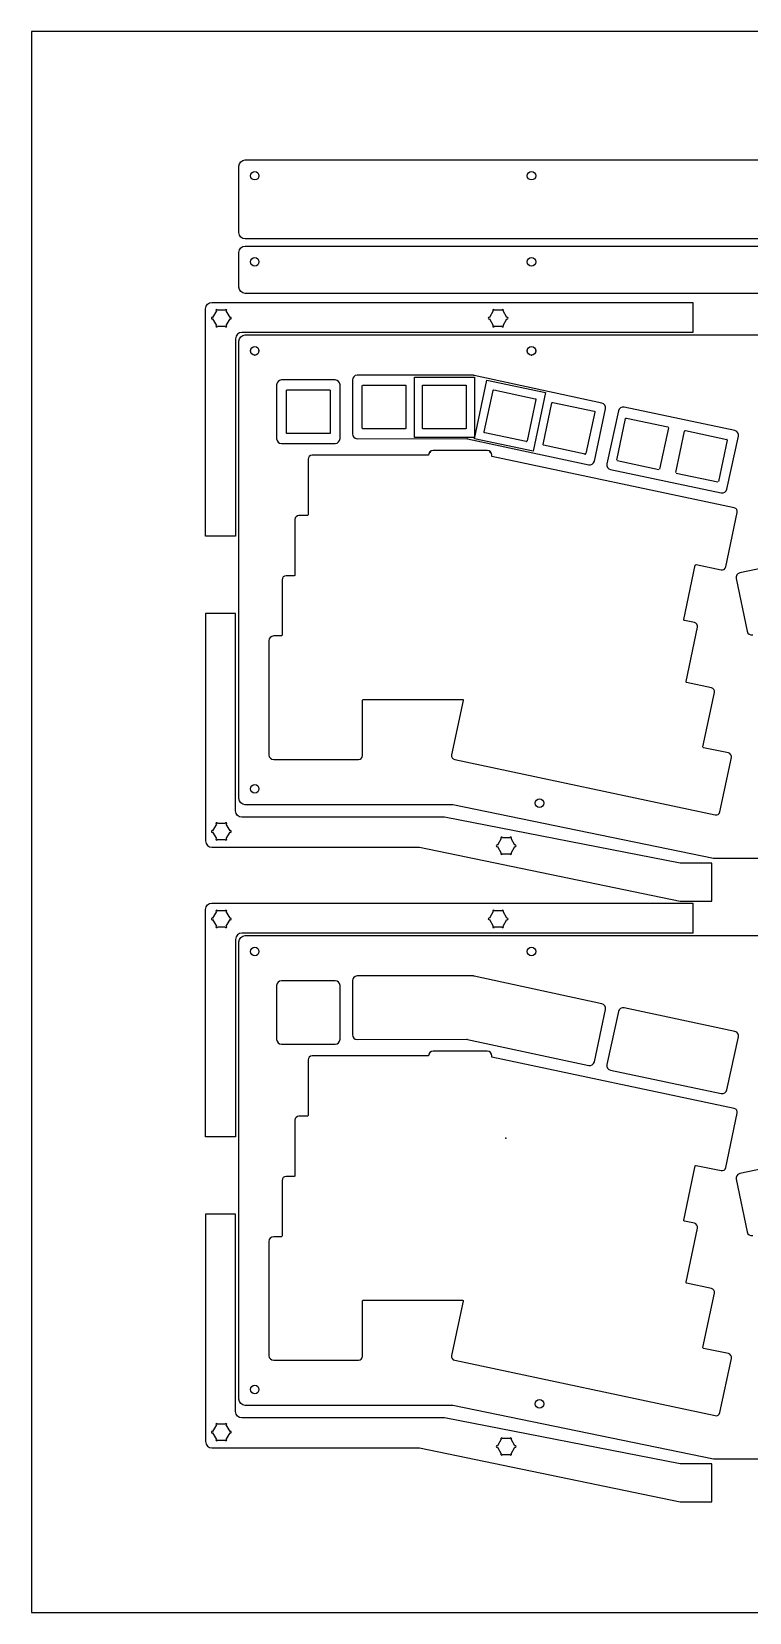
# Model space of a CAD drawing. Header units: centimetres. Extents: x -15 to 35, y -15 to 35.
# Drawn here: x -15 to 7.7, y -15 to 35 of the extents above; entities that cross this region are included whole.
import ezdxf

# ---------------------------------------------------------------- set-up
doc = ezdxf.new("R2010")
doc.units = ezdxf.units.CM
doc.header["$MEASUREMENT"] = 0
for name, color, linetype in [('lasercut_adelheid_hipro_addon v2_case', 7, 'Continuous'), ('lasercut_adelheid_hipro_addon v2_kecaps', 7, 'Continuous'), ('lasercut_adelheid_hipro_addon v2_scale 500mm', 7, 'Continuous')]:
    doc.layers.add(name, color=color, linetype=linetype)

msp = doc.modelspace()

# ---------------------------------------------------------------- linework, layer by layer
at = {"layer": 'lasercut_adelheid_hipro_addon v2_case'}
for p, q in [((-8.444, 28.643), (-8.444, 30.743)), ((-8.244, 30.943), (27.265, 30.943)), ((-8.444, 26.918), (-8.444, 28.018)), ((27.265, 28.443), (-8.244, 28.443)), ((-8.244, 28.218), (27.265, 28.218)), ((27.265, 26.718), (-8.244, 26.718)), ((-9.499, 19.037), (-9.499, 26.235)), ((-9.299, 26.435), (5.91, 26.435)), ((-9.156, 26.164), (-9.276, 25.956)), ((-8.88, 26.185), (-9.119, 26.185)), ((-8.723, 25.956), (-8.843, 26.164)), ((-0.403, 26.164), (-0.522, 25.956)), ((-0.127, 26.185), (-0.365, 26.185)), ((0.03, 25.956), (-0.089, 26.164)), ((5.91, 26.435), (5.91, 25.485)), ((-9.276, 25.914), (-9.156, 25.706)), ((-9.119, 25.685), (-8.88, 25.685)), ((-8.843, 25.706), (-8.723, 25.914)), ((-0.522, 25.914), (-0.403, 25.706)), ((-0.365, 25.685), (-0.127, 25.685)), ((-0.089, 25.706), (0.03, 25.914)), ((-8.55, 25.285), (-8.55, 19.037)), ((-8.444, 10.748), (-8.444, 25.206)), ((5.91, 25.485), (-8.35, 25.485)), ((-8.244, 25.406), (27.265, 25.406)), ((-1.026, 24.131), (-4.704, 24.13)), ((3.036, 23.249), (-1.005, 24.128)), ((-7.25, 23.831), (-7.25, 22.121)), ((-5.395, 23.981), (-7.1, 23.981)), ((-5.245, 22.126), (-5.245, 23.831)), ((-4.854, 23.98), (-4.854, 22.274)), ((2.8, 21.416), (3.151, 23.071)), ((3.564, 23.007), (3.191, 21.328)), ((7.246, 22.378), (3.742, 23.122)), ((-4.704, 22.124), (-1.233, 22.126)), ((-1.212, 22.123), (2.622, 21.3)), ((6.989, 20.526), (7.362, 22.2)), ((-7.1, 21.971), (-5.395, 21.976)), ((-2.444, 21.599), (-6.129, 21.599)), ((-2.444, 21.599), (-2.444, 21.599)), ((-0.589, 21.749), (-2.294, 21.749)), ((-0.439, 21.563), (-0.439, 21.599)), ((7.225, 19.934), (-0.439, 21.563)), ((-6.254, 21.474), (-6.254, 19.719)), ((3.307, 21.15), (6.811, 20.41)), ((-6.67, 19.569), (-6.67, 17.814)), ((-6.278, 19.694), (-6.545, 19.694)), ((6.956, 18.069), (7.321, 19.786)), ((-8.55, 19.037), (-9.499, 19.037)), ((5.628, 16.404), (5.993, 18.121)), ((6.023, 18.14), (6.808, 17.973)), ((8.157, 18.04), (7.396, 17.878)), ((-7.076, 17.664), (-7.076, 15.909)), ((-6.695, 17.789), (-6.951, 17.789)), ((7.28, 17.7), (7.635, 16.032)), ((-8.55, 16.599), (-9.499, 16.599)), ((-9.499, 16.599), (-9.499, 9.401)), ((-8.55, 10.352), (-8.55, 16.599)), ((5.967, 16.307), (5.647, 16.374)), ((5.698, 14.442), (6.063, 16.158)), ((-7.494, 15.734), (-7.493, 12.124)), ((-7.101, 15.884), (-7.344, 15.884)), ((6.502, 14.245), (5.718, 14.412)), ((6.234, 12.38), (6.599, 14.097)), ((-4.535, 12.099), (-4.535, 13.854)), ((-4.51, 13.879), (-1.371, 13.879)), ((-1.347, 13.848), (-1.714, 12.122)), ((7.038, 12.184), (6.253, 12.351)), ((6.769, 10.319), (7.134, 12.035)), ((-7.343, 11.974), (-4.66, 11.974)), ((-1.617, 11.974), (6.621, 10.223)), ((-1.68, 10.548), (-8.244, 10.548)), ((6.566, 8.847), (-1.68, 10.548)), ((-1.936, 10.152), (-8.35, 10.152)), ((5.51, 8.7), (-1.936, 10.152)), ((-9.156, 9.93), (-9.276, 9.723)), ((-9.276, 9.68), (-9.156, 9.473)), ((-8.88, 9.951), (-9.119, 9.951)), ((-8.723, 9.723), (-8.843, 9.93)), ((-8.843, 9.473), (-8.723, 9.68)), ((-9.299, 9.201), (-2.736, 9.201)), ((-9.119, 9.451), (-8.88, 9.451)), ((-2.736, 9.201), (5.51, 7.501)), ((-0.146, 9.476), (-0.266, 9.269)), ((-0.266, 9.226), (-0.146, 9.019)), ((0.13, 9.498), (-0.109, 9.498)), ((0.287, 9.269), (0.167, 9.476)), ((0.167, 9.019), (0.287, 9.226)), ((-0.109, 8.998), (0.13, 8.998)), ((6.51, 8.7), (5.51, 8.7)), ((6.51, 7.501), (6.51, 8.7)), ((8.566, 8.847), (6.566, 8.847)), ((5.51, 7.501), (6.51, 7.501)), ((-9.499, 0.037), (-9.499, 7.235)), ((-9.299, 7.435), (5.91, 7.435)), ((-9.156, 7.164), (-9.276, 6.956)), ((-8.88, 7.185), (-9.119, 7.185)), ((-8.723, 6.956), (-8.843, 7.164)), ((-0.403, 7.164), (-0.522, 6.956)), ((-0.127, 7.185), (-0.365, 7.185)), ((0.03, 6.956), (-0.089, 7.164)), ((5.91, 7.435), (5.91, 6.485)), ((-9.276, 6.914), (-9.156, 6.706)), ((-9.119, 6.685), (-8.88, 6.685)), ((-8.843, 6.706), (-8.723, 6.914)), ((-0.522, 6.914), (-0.403, 6.706)), ((-0.365, 6.685), (-0.127, 6.685)), ((-0.089, 6.706), (0.03, 6.914)), ((-8.55, 6.285), (-8.55, 0.037)), ((-8.444, -8.252), (-8.444, 6.206)), ((5.91, 6.485), (-8.35, 6.485)), ((-8.244, 6.406), (27.265, 6.406)), ((-1.026, 5.131), (-4.704, 5.13)), ((3.036, 4.249), (-1.005, 5.128)), ((-7.25, 4.831), (-7.25, 3.121)), ((-5.395, 4.981), (-7.1, 4.981)), ((-5.245, 3.126), (-5.245, 4.831)), ((-4.854, 4.98), (-4.854, 3.274)), ((2.8, 2.416), (3.151, 4.071)), ((3.564, 4.007), (3.191, 2.328)), ((7.246, 3.378), (3.742, 4.122)), ((-4.704, 3.124), (-1.233, 3.126)), ((-1.212, 3.123), (2.622, 2.3)), ((6.989, 1.526), (7.362, 3.2)), ((-7.1, 2.971), (-5.395, 2.976)), ((-2.444, 2.599), (-6.129, 2.599)), ((-2.444, 2.599), (-2.444, 2.599)), ((-0.589, 2.749), (-2.294, 2.749)), ((-0.439, 2.563), (-0.439, 2.599)), ((7.225, 0.934), (-0.439, 2.563)), ((-6.254, 2.474), (-6.254, 0.719)), ((3.307, 2.15), (6.811, 1.41)), ((-6.67, 0.569), (-6.67, -1.186)), ((-6.278, 0.694), (-6.545, 0.694)), ((6.956, -0.931), (7.321, 0.786)), ((-8.55, 0.037), (-9.499, 0.037)), ((5.628, -2.596), (5.993, -0.879)), ((6.023, -0.86), (6.808, -1.027)), ((8.157, -0.96), (7.396, -1.122)), ((-7.076, -1.336), (-7.076, -3.091)), ((-6.695, -1.211), (-6.951, -1.211)), ((7.28, -1.3), (7.635, -2.968)), ((-8.55, -2.401), (-9.499, -2.401)), ((-9.499, -2.401), (-9.499, -9.599)), ((-8.55, -8.648), (-8.55, -2.401)), ((5.967, -2.693), (5.647, -2.626)), ((5.698, -4.558), (6.063, -2.842)), ((-7.494, -3.266), (-7.493, -6.876)), ((-7.101, -3.116), (-7.344, -3.116)), ((6.502, -4.755), (5.718, -4.588)), ((6.234, -6.62), (6.599, -4.903)), ((-4.535, -6.901), (-4.535, -5.146)), ((-4.51, -5.121), (-1.371, -5.121)), ((-1.347, -5.152), (-1.714, -6.878)), ((7.038, -6.816), (6.253, -6.649)), ((6.769, -8.681), (7.134, -6.965)), ((-7.343, -7.026), (-4.66, -7.026)), ((-1.617, -7.026), (6.621, -8.777)), ((-1.68, -8.452), (-8.244, -8.452)), ((6.566, -10.153), (-1.68, -8.452)), ((-1.936, -8.848), (-8.35, -8.848)), ((5.51, -10.3), (-1.936, -8.848)), ((-9.156, -9.07), (-9.276, -9.277)), ((-9.276, -9.32), (-9.156, -9.527)), ((-8.88, -9.049), (-9.119, -9.049)), ((-8.723, -9.277), (-8.843, -9.07)), ((-8.843, -9.527), (-8.723, -9.32)), ((-9.299, -9.799), (-2.736, -9.799)), ((-9.119, -9.549), (-8.88, -9.549)), ((-2.736, -9.799), (5.51, -11.499)), ((-0.146, -9.524), (-0.266, -9.731)), ((-0.266, -9.774), (-0.146, -9.981)), ((0.13, -9.502), (-0.109, -9.502)), ((0.287, -9.731), (0.167, -9.524)), ((0.167, -9.981), (0.287, -9.774)), ((-0.109, -10.002), (0.13, -10.002)), ((6.51, -10.3), (5.51, -10.3)), ((6.51, -11.499), (6.51, -10.3)), ((8.566, -10.153), (6.566, -10.153)), ((5.51, -11.499), (6.51, -11.499))]:
    msp.add_line(p, q, dxfattribs=at)
at = {"layer": 'lasercut_adelheid_hipro_addon v2_case', "extrusion": (1.81e-14, 3.478e-13, -1)}
for centre in [(1.026, 24.031), (1.026, 5.031)]:
    msp.add_arc(centre, 0.1, 89.9846, 102.2801, dxfattribs=at)
at = {"layer": 'lasercut_adelheid_hipro_addon v2_case'}
for centre in [(-1.233, 22.026), (-1.233, 3.026)]:
    msp.add_arc(centre, 0.1, 77.8865, 90.0229, dxfattribs=at)
for points in [[(-8.444, 30.743), (-8.444, 30.854), (-8.354, 30.943), (-8.244, 30.943)], [(-8.079, 30.443), (-8.079, 30.517), (-8.018, 30.578), (-7.944, 30.578)], [(-7.944, 30.578), (-7.87, 30.578), (-7.809, 30.517), (-7.809, 30.443)], [(0.675, 30.443), (0.675, 30.517), (0.735, 30.578), (0.81, 30.578)], [(0.81, 30.578), (0.884, 30.578), (0.945, 30.517), (0.945, 30.443)], [(-7.944, 30.308), (-8.018, 30.308), (-8.079, 30.369), (-8.079, 30.443)], [(-7.809, 30.443), (-7.809, 30.369), (-7.87, 30.308), (-7.944, 30.308)], [(0.81, 30.308), (0.735, 30.308), (0.675, 30.369), (0.675, 30.443)], [(0.945, 30.443), (0.945, 30.369), (0.884, 30.308), (0.81, 30.308)], [(-8.244, 28.443), (-8.354, 28.443), (-8.444, 28.533), (-8.444, 28.643)], [(-8.444, 28.018), (-8.444, 28.128), (-8.354, 28.218), (-8.244, 28.218)], [(-8.079, 27.718), (-8.079, 27.792), (-8.018, 27.853), (-7.944, 27.853)], [(-7.944, 27.583), (-8.018, 27.583), (-8.079, 27.644), (-8.079, 27.718)], [(-7.944, 27.853), (-7.87, 27.853), (-7.809, 27.792), (-7.809, 27.718)], [(-7.809, 27.718), (-7.809, 27.644), (-7.87, 27.583), (-7.944, 27.583)], [(0.675, 27.718), (0.675, 27.792), (0.735, 27.853), (0.81, 27.853)], [(0.81, 27.583), (0.735, 27.583), (0.675, 27.644), (0.675, 27.718)], [(0.81, 27.853), (0.884, 27.853), (0.945, 27.792), (0.945, 27.718)], [(0.945, 27.718), (0.945, 27.644), (0.884, 27.583), (0.81, 27.583)], [(-8.244, 26.718), (-8.354, 26.718), (-8.444, 26.808), (-8.444, 26.918)], [(-9.499, 26.235), (-9.499, 26.345), (-9.41, 26.435), (-9.299, 26.435)], [(-8.711, 25.96), (-8.715, 25.96), (-8.719, 25.958), (-8.723, 25.956)], [(0.043, 25.96), (0.038, 25.96), (0.034, 25.958), (0.03, 25.956)], [(-8.35, 25.485), (-8.46, 25.485), (-8.55, 25.395), (-8.55, 25.285)], [(-8.444, 25.206), (-8.444, 25.317), (-8.354, 25.406), (-8.244, 25.406)], [(-8.079, 24.906), (-8.079, 24.981), (-8.018, 25.041), (-7.944, 25.041)], [(-7.944, 25.041), (-7.87, 25.041), (-7.809, 24.981), (-7.809, 24.906)], [(0.675, 24.906), (0.675, 24.981), (0.735, 25.041), (0.81, 25.041)], [(0.81, 25.041), (0.884, 25.041), (0.945, 24.981), (0.945, 24.906)], [(-7.944, 24.771), (-8.018, 24.771), (-8.079, 24.832), (-8.079, 24.906)], [(-7.809, 24.906), (-7.809, 24.832), (-7.87, 24.771), (-7.944, 24.771)], [(0.81, 24.771), (0.735, 24.771), (0.675, 24.832), (0.675, 24.906)], [(0.945, 24.906), (0.945, 24.832), (0.884, 24.771), (0.81, 24.771)], [(-4.704, 24.13), (-4.787, 24.13), (-4.854, 24.062), (-4.854, 23.98)], [(-7.1, 23.981), (-7.183, 23.981), (-7.25, 23.914), (-7.25, 23.831)], [(-5.245, 23.831), (-5.245, 23.914), (-5.312, 23.981), (-5.395, 23.981)], [(3.151, 23.071), (3.169, 23.152), (3.117, 23.232), (3.036, 23.249)], [(3.742, 23.122), (3.661, 23.14), (3.582, 23.088), (3.564, 23.007)], [(-7.25, 22.121), (-7.25, 22.038), (-7.183, 21.971), (-7.1, 21.971)], [(-5.395, 21.976), (-5.312, 21.976), (-5.245, 22.043), (-5.245, 22.126)], [(-4.854, 22.274), (-4.854, 22.191), (-4.787, 22.124), (-4.704, 22.124)], [(7.362, 22.2), (7.379, 22.281), (7.327, 22.36), (7.246, 22.378)], [(-6.129, 21.599), (-6.198, 21.599), (-6.254, 21.543), (-6.254, 21.474)], [(-2.294, 21.749), (-2.377, 21.749), (-2.444, 21.682), (-2.444, 21.599)], [(-0.439, 21.599), (-0.439, 21.682), (-0.506, 21.749), (-0.589, 21.749)], [(2.622, 21.3), (2.703, 21.283), (2.782, 21.335), (2.8, 21.416)], [(3.191, 21.328), (3.174, 21.247), (3.226, 21.167), (3.307, 21.15)], [(6.811, 20.41), (6.892, 20.393), (6.972, 20.445), (6.989, 20.526)], [(-6.545, 19.694), (-6.614, 19.694), (-6.67, 19.638), (-6.67, 19.569)], [(-6.254, 19.719), (-6.254, 19.705), (-6.265, 19.694), (-6.278, 19.694)], [(7.321, 19.786), (7.335, 19.854), (7.292, 19.92), (7.225, 19.934)], [(5.993, 18.121), (5.996, 18.134), (6.009, 18.143), (6.023, 18.14)], [(6.808, 17.973), (6.875, 17.959), (6.942, 18.002), (6.956, 18.069)], [(-6.951, 17.789), (-7.02, 17.789), (-7.076, 17.733), (-7.076, 17.664)], [(-6.67, 17.814), (-6.67, 17.8), (-6.681, 17.789), (-6.695, 17.789)], [(7.396, 17.878), (7.315, 17.861), (7.263, 17.781), (7.28, 17.7)], [(5.647, 16.374), (5.634, 16.377), (5.625, 16.39), (5.628, 16.404)], [(6.063, 16.158), (6.077, 16.226), (6.034, 16.292), (5.967, 16.307)], [(7.635, 16.032), (7.652, 15.951), (7.732, 15.9), (7.813, 15.917)], [(-7.344, 15.884), (-7.427, 15.884), (-7.494, 15.817), (-7.494, 15.734)], [(-7.076, 15.909), (-7.076, 15.895), (-7.087, 15.884), (-7.101, 15.884)], [(5.718, 14.412), (5.704, 14.415), (5.695, 14.428), (5.698, 14.442)], [(6.599, 14.097), (6.613, 14.164), (6.57, 14.231), (6.502, 14.245)], [(-4.535, 13.854), (-4.535, 13.868), (-4.524, 13.879), (-4.51, 13.879)], [(-1.371, 13.879), (-1.355, 13.879), (-1.343, 13.864), (-1.347, 13.848)], [(-7.493, 12.124), (-7.493, 12.041), (-7.426, 11.974), (-7.343, 11.974)], [(-4.66, 11.974), (-4.591, 11.974), (-4.535, 12.03), (-4.535, 12.099)], [(-1.714, 12.122), (-1.728, 12.054), (-1.685, 11.988), (-1.617, 11.974)], [(6.253, 12.351), (6.239, 12.353), (6.231, 12.367), (6.234, 12.38)], [(7.134, 12.035), (7.149, 12.103), (7.105, 12.169), (7.038, 12.184)], [(-8.079, 11.048), (-8.079, 11.122), (-8.018, 11.183), (-7.944, 11.183)], [(-7.944, 10.913), (-8.018, 10.913), (-8.079, 10.973), (-8.079, 11.048)], [(-7.944, 11.183), (-7.87, 11.183), (-7.809, 11.122), (-7.809, 11.048)], [(-7.809, 11.048), (-7.809, 10.973), (-7.87, 10.913), (-7.944, 10.913)], [(-8.244, 10.548), (-8.354, 10.548), (-8.444, 10.637), (-8.444, 10.748)], [(0.931, 10.594), (0.931, 10.668), (0.992, 10.729), (1.066, 10.729)], [(1.066, 10.459), (0.992, 10.459), (0.931, 10.52), (0.931, 10.594)], [(1.066, 10.729), (1.14, 10.729), (1.201, 10.668), (1.201, 10.594)], [(1.201, 10.594), (1.201, 10.52), (1.14, 10.459), (1.066, 10.459)], [(-8.35, 10.152), (-8.46, 10.152), (-8.55, 10.241), (-8.55, 10.352)], [(6.621, 10.223), (6.689, 10.208), (6.755, 10.251), (6.769, 10.319)], [(-8.711, 9.726), (-8.715, 9.726), (-8.719, 9.725), (-8.723, 9.723)], [(-9.499, 9.401), (-9.5, 9.291), (-9.41, 9.201), (-9.299, 9.201)], [(0.299, 9.273), (0.294, 9.273), (0.29, 9.271), (0.287, 9.269)], [(-9.499, 7.235), (-9.499, 7.345), (-9.41, 7.435), (-9.299, 7.435)], [(-8.711, 6.96), (-8.715, 6.96), (-8.719, 6.958), (-8.723, 6.956)], [(0.043, 6.96), (0.038, 6.96), (0.034, 6.958), (0.03, 6.956)], [(-8.35, 6.485), (-8.46, 6.485), (-8.55, 6.395), (-8.55, 6.285)], [(-8.444, 6.206), (-8.444, 6.317), (-8.354, 6.406), (-8.244, 6.406)], [(-8.079, 5.906), (-8.079, 5.981), (-8.018, 6.041), (-7.944, 6.041)], [(-7.944, 6.041), (-7.87, 6.041), (-7.809, 5.981), (-7.809, 5.906)], [(0.675, 5.906), (0.675, 5.981), (0.735, 6.041), (0.81, 6.041)], [(0.81, 6.041), (0.884, 6.041), (0.945, 5.981), (0.945, 5.906)], [(-7.944, 5.771), (-8.018, 5.771), (-8.079, 5.832), (-8.079, 5.906)], [(-7.809, 5.906), (-7.809, 5.832), (-7.87, 5.771), (-7.944, 5.771)], [(0.81, 5.771), (0.735, 5.771), (0.675, 5.832), (0.675, 5.906)], [(0.945, 5.906), (0.945, 5.832), (0.884, 5.771), (0.81, 5.771)], [(-4.704, 5.13), (-4.787, 5.13), (-4.854, 5.062), (-4.854, 4.98)], [(-7.1, 4.981), (-7.183, 4.981), (-7.25, 4.914), (-7.25, 4.831)], [(-5.245, 4.831), (-5.245, 4.914), (-5.312, 4.981), (-5.395, 4.981)], [(3.151, 4.071), (3.169, 4.152), (3.117, 4.232), (3.036, 4.249)], [(3.742, 4.122), (3.661, 4.14), (3.582, 4.088), (3.564, 4.007)], [(-7.25, 3.121), (-7.25, 3.038), (-7.183, 2.971), (-7.1, 2.971)], [(-5.395, 2.976), (-5.312, 2.976), (-5.245, 3.043), (-5.245, 3.126)], [(-4.854, 3.274), (-4.854, 3.191), (-4.787, 3.124), (-4.704, 3.124)], [(7.362, 3.2), (7.379, 3.281), (7.327, 3.36), (7.246, 3.378)], [(-6.129, 2.599), (-6.198, 2.599), (-6.254, 2.543), (-6.254, 2.474)], [(-2.294, 2.749), (-2.377, 2.749), (-2.444, 2.682), (-2.444, 2.599)], [(-0.439, 2.599), (-0.439, 2.682), (-0.506, 2.749), (-0.589, 2.749)], [(2.622, 2.3), (2.703, 2.283), (2.782, 2.335), (2.8, 2.416)], [(3.191, 2.328), (3.174, 2.247), (3.226, 2.167), (3.307, 2.15)], [(6.811, 1.41), (6.892, 1.393), (6.972, 1.445), (6.989, 1.526)], [(-6.545, 0.694), (-6.614, 0.694), (-6.67, 0.638), (-6.67, 0.569)], [(-6.254, 0.719), (-6.254, 0.705), (-6.265, 0.694), (-6.278, 0.694)], [(7.321, 0.786), (7.335, 0.854), (7.292, 0.92), (7.225, 0.934)], [(5.993, -0.879), (5.996, -0.866), (6.009, -0.857), (6.023, -0.86)], [(6.808, -1.027), (6.875, -1.041), (6.942, -0.998), (6.956, -0.931)], [(-6.951, -1.211), (-7.02, -1.211), (-7.076, -1.267), (-7.076, -1.336)], [(-6.67, -1.186), (-6.67, -1.2), (-6.681, -1.211), (-6.695, -1.211)], [(7.396, -1.122), (7.315, -1.139), (7.263, -1.219), (7.28, -1.3)], [(5.647, -2.626), (5.634, -2.623), (5.625, -2.61), (5.628, -2.596)], [(6.063, -2.842), (6.077, -2.774), (6.034, -2.708), (5.967, -2.693)], [(7.635, -2.968), (7.652, -3.049), (7.732, -3.1), (7.813, -3.083)], [(-7.344, -3.116), (-7.427, -3.116), (-7.494, -3.183), (-7.494, -3.266)], [(-7.076, -3.091), (-7.076, -3.105), (-7.087, -3.116), (-7.101, -3.116)], [(5.718, -4.588), (5.704, -4.585), (5.695, -4.572), (5.698, -4.558)], [(6.599, -4.903), (6.613, -4.836), (6.57, -4.769), (6.502, -4.755)], [(-4.535, -5.146), (-4.535, -5.132), (-4.524, -5.121), (-4.51, -5.121)], [(-1.371, -5.121), (-1.355, -5.121), (-1.343, -5.136), (-1.347, -5.152)], [(-7.493, -6.876), (-7.493, -6.959), (-7.426, -7.026), (-7.343, -7.026)], [(-4.66, -7.026), (-4.591, -7.026), (-4.535, -6.97), (-4.535, -6.901)], [(-1.714, -6.878), (-1.728, -6.946), (-1.685, -7.012), (-1.617, -7.026)], [(6.253, -6.649), (6.239, -6.647), (6.231, -6.633), (6.234, -6.62)], [(7.134, -6.965), (7.149, -6.897), (7.105, -6.831), (7.038, -6.816)], [(-8.079, -7.952), (-8.079, -7.878), (-8.018, -7.817), (-7.944, -7.817)], [(-7.944, -8.087), (-8.018, -8.087), (-8.079, -8.027), (-8.079, -7.952)], [(-7.944, -7.817), (-7.87, -7.817), (-7.809, -7.878), (-7.809, -7.952)], [(-7.809, -7.952), (-7.809, -8.027), (-7.87, -8.087), (-7.944, -8.087)], [(-8.244, -8.452), (-8.354, -8.452), (-8.444, -8.363), (-8.444, -8.252)], [(0.931, -8.406), (0.931, -8.332), (0.992, -8.271), (1.066, -8.271)], [(1.066, -8.541), (0.992, -8.541), (0.931, -8.48), (0.931, -8.406)], [(1.066, -8.271), (1.14, -8.271), (1.201, -8.332), (1.201, -8.406)], [(1.201, -8.406), (1.201, -8.48), (1.14, -8.541), (1.066, -8.541)], [(-8.35, -8.848), (-8.46, -8.848), (-8.55, -8.759), (-8.55, -8.648)], [(6.621, -8.777), (6.689, -8.792), (6.755, -8.749), (6.769, -8.681)], [(-8.711, -9.274), (-8.715, -9.274), (-8.719, -9.275), (-8.723, -9.277)], [(-9.499, -9.599), (-9.5, -9.709), (-9.41, -9.799), (-9.299, -9.799)], [(0.299, -9.727), (0.294, -9.727), (0.29, -9.729), (0.287, -9.731)]]:
    msp.add_open_spline(points, degree=3, dxfattribs=at)
for points, knots in [([(-9.119, 26.185), (-9.119, 26.199), (-9.13, 26.21), (-9.158, 26.21), (-9.169, 26.199), (-9.169, 26.185), (-9.169, 26.176), (-9.164, 26.168), (-9.156, 26.164)], [6, 6, 6, 6, 7, 7, 8, 8, 8, 9, 9, 9, 9]), ([(-8.843, 26.164), (-8.835, 26.168), (-8.83, 26.176), (-8.83, 26.185), (-8.83, 26.199), (-8.841, 26.21), (-8.855, 26.21), (-8.869, 26.21), (-8.88, 26.199), (-8.88, 26.185)], [2, 2, 2, 2, 3, 3, 3, 4, 4, 4, 5, 5, 5, 5]), ([(-0.365, 26.185), (-0.365, 26.199), (-0.377, 26.21), (-0.404, 26.21), (-0.415, 26.199), (-0.415, 26.185), (-0.415, 26.176), (-0.41, 26.168), (-0.403, 26.164)], [6, 6, 6, 6, 7, 7, 8, 8, 8, 9, 9, 9, 9]), ([(-0.089, 26.164), (-0.082, 26.168), (-0.077, 26.176), (-0.077, 26.185), (-0.077, 26.199), (-0.088, 26.21), (-0.102, 26.21), (-0.115, 26.21), (-0.127, 26.199), (-0.127, 26.185)], [2, 2, 2, 2, 3, 3, 3, 4, 4, 4, 5, 5, 5, 5]), ([(-9.276, 25.956), (-9.28, 25.958), (-9.284, 25.96), (-9.288, 25.96), (-9.302, 25.96), (-9.313, 25.949), (-9.313, 25.935), (-9.313, 25.921), (-9.302, 25.91), (-9.288, 25.91), (-9.284, 25.91), (-9.28, 25.911), (-9.276, 25.914)], [10, 10, 10, 10, 11, 11, 11, 12, 12, 12, 13, 13, 13, 14, 14, 14, 14]), ([(-9.156, 25.706), (-9.164, 25.702), (-9.169, 25.694), (-9.169, 25.685), (-9.169, 25.671), (-9.158, 25.66), (-9.13, 25.66), (-9.119, 25.671), (-9.119, 25.685)], [15, 15, 15, 15, 16, 16, 16, 17, 17, 18, 18, 18, 18]), ([(-8.88, 25.685), (-8.88, 25.671), (-8.869, 25.66), (-8.855, 25.66), (-8.841, 25.66), (-8.83, 25.671), (-8.83, 25.685), (-8.83, 25.694), (-8.835, 25.702), (-8.843, 25.706)], [19, 19, 19, 19, 20, 20, 20, 21, 21, 21, 22, 22, 22, 22]), ([(-8.723, 25.914), (-8.719, 25.911), (-8.715, 25.91), (-8.711, 25.91), (-8.697, 25.91), (-8.686, 25.921), (-8.686, 25.935), (-8.686, 25.949), (-8.697, 25.96), (-8.711, 25.96)], [23, 23, 23, 23, 24, 24, 24, 25, 25, 25, 26, 26, 26, 26]), ([(-0.522, 25.956), (-0.526, 25.958), (-0.53, 25.96), (-0.535, 25.96), (-0.548, 25.96), (-0.56, 25.949), (-0.56, 25.935), (-0.56, 25.921), (-0.548, 25.91), (-0.535, 25.91), (-0.53, 25.91), (-0.526, 25.911), (-0.522, 25.914)], [10, 10, 10, 10, 11, 11, 11, 12, 12, 12, 13, 13, 13, 14, 14, 14, 14]), ([(-0.403, 25.706), (-0.41, 25.702), (-0.415, 25.694), (-0.415, 25.685), (-0.415, 25.671), (-0.404, 25.66), (-0.377, 25.66), (-0.365, 25.671), (-0.365, 25.685)], [15, 15, 15, 15, 16, 16, 16, 17, 17, 18, 18, 18, 18]), ([(-0.127, 25.685), (-0.127, 25.671), (-0.115, 25.66), (-0.102, 25.66), (-0.088, 25.66), (-0.077, 25.671), (-0.077, 25.685), (-0.077, 25.694), (-0.082, 25.702), (-0.089, 25.706)], [19, 19, 19, 19, 20, 20, 20, 21, 21, 21, 22, 22, 22, 22]), ([(0.03, 25.914), (0.034, 25.911), (0.038, 25.91), (0.043, 25.91), (0.056, 25.91), (0.068, 25.921), (0.068, 25.935), (0.068, 25.949), (0.056, 25.96), (0.043, 25.96)], [23, 23, 23, 23, 24, 24, 24, 25, 25, 25, 26, 26, 26, 26]), ([(-9.276, 9.723), (-9.28, 9.725), (-9.284, 9.726), (-9.288, 9.726), (-9.302, 9.726), (-9.313, 9.715), (-9.313, 9.701), (-9.313, 9.688), (-9.302, 9.676), (-9.288, 9.676), (-9.284, 9.676), (-9.28, 9.678), (-9.276, 9.68)], [10, 10, 10, 10, 11, 11, 11, 12, 12, 12, 13, 13, 13, 14, 14, 14, 14]), ([(-9.119, 9.951), (-9.119, 9.965), (-9.13, 9.976), (-9.158, 9.976), (-9.169, 9.965), (-9.169, 9.951), (-9.169, 9.942), (-9.164, 9.934), (-9.156, 9.93)], [6, 6, 6, 6, 7, 7, 8, 8, 8, 9, 9, 9, 9]), ([(-8.843, 9.93), (-8.835, 9.934), (-8.83, 9.942), (-8.83, 9.951), (-8.83, 9.965), (-8.841, 9.976), (-8.855, 9.976), (-8.869, 9.976), (-8.88, 9.965), (-8.88, 9.951)], [2, 2, 2, 2, 3, 3, 3, 4, 4, 4, 5, 5, 5, 5]), ([(-8.723, 9.68), (-8.719, 9.678), (-8.715, 9.676), (-8.711, 9.676), (-8.697, 9.676), (-8.686, 9.688), (-8.686, 9.701), (-8.686, 9.715), (-8.697, 9.726), (-8.711, 9.726)], [23, 23, 23, 23, 24, 24, 24, 25, 25, 25, 26, 26, 26, 26]), ([(-0.109, 9.498), (-0.109, 9.511), (-0.12, 9.523), (-0.148, 9.523), (-0.159, 9.511), (-0.159, 9.498), (-0.159, 9.488), (-0.154, 9.481), (-0.146, 9.476)], [6, 6, 6, 6, 7, 7, 8, 8, 8, 9, 9, 9, 9]), ([(0.167, 9.476), (0.174, 9.481), (0.18, 9.488), (0.18, 9.498), (0.18, 9.511), (0.168, 9.523), (0.155, 9.523), (0.141, 9.523), (0.13, 9.511), (0.13, 9.498)], [2, 2, 2, 2, 3, 3, 3, 4, 4, 4, 5, 5, 5, 5]), ([(-9.156, 9.473), (-9.164, 9.468), (-9.169, 9.461), (-9.169, 9.451), (-9.169, 9.438), (-9.158, 9.426), (-9.13, 9.426), (-9.119, 9.438), (-9.119, 9.451)], [15, 15, 15, 15, 16, 16, 16, 17, 17, 18, 18, 18, 18]), ([(-8.88, 9.451), (-8.88, 9.438), (-8.869, 9.426), (-8.855, 9.426), (-8.841, 9.426), (-8.83, 9.438), (-8.83, 9.451), (-8.83, 9.461), (-8.835, 9.468), (-8.843, 9.473)], [19, 19, 19, 19, 20, 20, 20, 21, 21, 21, 22, 22, 22, 22]), ([(-0.266, 9.269), (-0.27, 9.271), (-0.274, 9.273), (-0.278, 9.273), (-0.292, 9.273), (-0.303, 9.261), (-0.303, 9.248), (-0.303, 9.234), (-0.292, 9.223), (-0.278, 9.223), (-0.274, 9.223), (-0.27, 9.224), (-0.266, 9.226)], [10, 10, 10, 10, 11, 11, 11, 12, 12, 12, 13, 13, 13, 14, 14, 14, 14]), ([(-0.146, 9.019), (-0.154, 9.015), (-0.159, 9.007), (-0.159, 8.998), (-0.159, 8.984), (-0.148, 8.973), (-0.12, 8.973), (-0.109, 8.984), (-0.109, 8.998)], [15, 15, 15, 15, 16, 16, 16, 17, 17, 18, 18, 18, 18]), ([(0.13, 8.998), (0.13, 8.984), (0.141, 8.973), (0.155, 8.973), (0.168, 8.973), (0.18, 8.984), (0.18, 8.998), (0.18, 9.007), (0.174, 9.015), (0.167, 9.019)], [19, 19, 19, 19, 20, 20, 20, 21, 21, 21, 22, 22, 22, 22]), ([(0.287, 9.226), (0.29, 9.224), (0.294, 9.223), (0.299, 9.223), (0.313, 9.223), (0.324, 9.234), (0.324, 9.248), (0.324, 9.261), (0.313, 9.273), (0.299, 9.273)], [23, 23, 23, 23, 24, 24, 24, 25, 25, 25, 26, 26, 26, 26]), ([(-9.119, 7.185), (-9.119, 7.199), (-9.13, 7.21), (-9.158, 7.21), (-9.169, 7.199), (-9.169, 7.185), (-9.169, 7.176), (-9.164, 7.168), (-9.156, 7.164)], [6, 6, 6, 6, 7, 7, 8, 8, 8, 9, 9, 9, 9]), ([(-8.843, 7.164), (-8.835, 7.168), (-8.83, 7.176), (-8.83, 7.185), (-8.83, 7.199), (-8.841, 7.21), (-8.855, 7.21), (-8.869, 7.21), (-8.88, 7.199), (-8.88, 7.185)], [2, 2, 2, 2, 3, 3, 3, 4, 4, 4, 5, 5, 5, 5]), ([(-0.365, 7.185), (-0.365, 7.199), (-0.377, 7.21), (-0.404, 7.21), (-0.415, 7.199), (-0.415, 7.185), (-0.415, 7.176), (-0.41, 7.168), (-0.403, 7.164)], [6, 6, 6, 6, 7, 7, 8, 8, 8, 9, 9, 9, 9]), ([(-0.089, 7.164), (-0.082, 7.168), (-0.077, 7.176), (-0.077, 7.185), (-0.077, 7.199), (-0.088, 7.21), (-0.102, 7.21), (-0.115, 7.21), (-0.127, 7.199), (-0.127, 7.185)], [2, 2, 2, 2, 3, 3, 3, 4, 4, 4, 5, 5, 5, 5]), ([(-9.276, 6.956), (-9.28, 6.958), (-9.284, 6.96), (-9.288, 6.96), (-9.302, 6.96), (-9.313, 6.949), (-9.313, 6.935), (-9.313, 6.921), (-9.302, 6.91), (-9.288, 6.91), (-9.284, 6.91), (-9.28, 6.911), (-9.276, 6.914)], [10, 10, 10, 10, 11, 11, 11, 12, 12, 12, 13, 13, 13, 14, 14, 14, 14]), ([(-9.156, 6.706), (-9.164, 6.702), (-9.169, 6.694), (-9.169, 6.685), (-9.169, 6.671), (-9.158, 6.66), (-9.13, 6.66), (-9.119, 6.671), (-9.119, 6.685)], [15, 15, 15, 15, 16, 16, 16, 17, 17, 18, 18, 18, 18]), ([(-8.88, 6.685), (-8.88, 6.671), (-8.869, 6.66), (-8.855, 6.66), (-8.841, 6.66), (-8.83, 6.671), (-8.83, 6.685), (-8.83, 6.694), (-8.835, 6.702), (-8.843, 6.706)], [19, 19, 19, 19, 20, 20, 20, 21, 21, 21, 22, 22, 22, 22]), ([(-8.723, 6.914), (-8.719, 6.911), (-8.715, 6.91), (-8.711, 6.91), (-8.697, 6.91), (-8.686, 6.921), (-8.686, 6.935), (-8.686, 6.949), (-8.697, 6.96), (-8.711, 6.96)], [23, 23, 23, 23, 24, 24, 24, 25, 25, 25, 26, 26, 26, 26]), ([(-0.522, 6.956), (-0.526, 6.958), (-0.53, 6.96), (-0.535, 6.96), (-0.548, 6.96), (-0.56, 6.949), (-0.56, 6.935), (-0.56, 6.921), (-0.548, 6.91), (-0.535, 6.91), (-0.53, 6.91), (-0.526, 6.911), (-0.522, 6.914)], [10, 10, 10, 10, 11, 11, 11, 12, 12, 12, 13, 13, 13, 14, 14, 14, 14]), ([(-0.403, 6.706), (-0.41, 6.702), (-0.415, 6.694), (-0.415, 6.685), (-0.415, 6.671), (-0.404, 6.66), (-0.377, 6.66), (-0.365, 6.671), (-0.365, 6.685)], [15, 15, 15, 15, 16, 16, 16, 17, 17, 18, 18, 18, 18]), ([(-0.127, 6.685), (-0.127, 6.671), (-0.115, 6.66), (-0.102, 6.66), (-0.088, 6.66), (-0.077, 6.671), (-0.077, 6.685), (-0.077, 6.694), (-0.082, 6.702), (-0.089, 6.706)], [19, 19, 19, 19, 20, 20, 20, 21, 21, 21, 22, 22, 22, 22]), ([(0.03, 6.914), (0.034, 6.911), (0.038, 6.91), (0.043, 6.91), (0.056, 6.91), (0.068, 6.921), (0.068, 6.935), (0.068, 6.949), (0.056, 6.96), (0.043, 6.96)], [23, 23, 23, 23, 24, 24, 24, 25, 25, 25, 26, 26, 26, 26]), ([(-9.276, -9.277), (-9.28, -9.275), (-9.284, -9.274), (-9.288, -9.274), (-9.302, -9.274), (-9.313, -9.285), (-9.313, -9.299), (-9.313, -9.312), (-9.302, -9.324), (-9.288, -9.324), (-9.284, -9.324), (-9.28, -9.322), (-9.276, -9.32)], [10, 10, 10, 10, 11, 11, 11, 12, 12, 12, 13, 13, 13, 14, 14, 14, 14]), ([(-9.119, -9.049), (-9.119, -9.035), (-9.13, -9.024), (-9.158, -9.024), (-9.169, -9.035), (-9.169, -9.049), (-9.169, -9.058), (-9.164, -9.066), (-9.156, -9.07)], [6, 6, 6, 6, 7, 7, 8, 8, 8, 9, 9, 9, 9]), ([(-8.843, -9.07), (-8.835, -9.066), (-8.83, -9.058), (-8.83, -9.049), (-8.83, -9.035), (-8.841, -9.024), (-8.855, -9.024), (-8.869, -9.024), (-8.88, -9.035), (-8.88, -9.049)], [2, 2, 2, 2, 3, 3, 3, 4, 4, 4, 5, 5, 5, 5]), ([(-8.723, -9.32), (-8.719, -9.322), (-8.715, -9.324), (-8.711, -9.324), (-8.697, -9.324), (-8.686, -9.312), (-8.686, -9.299), (-8.686, -9.285), (-8.697, -9.274), (-8.711, -9.274)], [23, 23, 23, 23, 24, 24, 24, 25, 25, 25, 26, 26, 26, 26]), ([(-0.109, -9.502), (-0.109, -9.489), (-0.12, -9.477), (-0.148, -9.477), (-0.159, -9.489), (-0.159, -9.502), (-0.159, -9.512), (-0.154, -9.519), (-0.146, -9.524)], [6, 6, 6, 6, 7, 7, 8, 8, 8, 9, 9, 9, 9]), ([(0.167, -9.524), (0.174, -9.519), (0.18, -9.512), (0.18, -9.502), (0.18, -9.489), (0.168, -9.477), (0.155, -9.477), (0.141, -9.477), (0.13, -9.489), (0.13, -9.502)], [2, 2, 2, 2, 3, 3, 3, 4, 4, 4, 5, 5, 5, 5]), ([(-9.156, -9.527), (-9.164, -9.532), (-9.169, -9.539), (-9.169, -9.549), (-9.169, -9.562), (-9.158, -9.574), (-9.13, -9.574), (-9.119, -9.562), (-9.119, -9.549)], [15, 15, 15, 15, 16, 16, 16, 17, 17, 18, 18, 18, 18]), ([(-8.88, -9.549), (-8.88, -9.562), (-8.869, -9.574), (-8.855, -9.574), (-8.841, -9.574), (-8.83, -9.562), (-8.83, -9.549), (-8.83, -9.539), (-8.835, -9.532), (-8.843, -9.527)], [19, 19, 19, 19, 20, 20, 20, 21, 21, 21, 22, 22, 22, 22]), ([(-0.266, -9.731), (-0.27, -9.729), (-0.274, -9.727), (-0.278, -9.727), (-0.292, -9.727), (-0.303, -9.739), (-0.303, -9.752), (-0.303, -9.766), (-0.292, -9.777), (-0.278, -9.777), (-0.274, -9.777), (-0.27, -9.776), (-0.266, -9.774)], [10, 10, 10, 10, 11, 11, 11, 12, 12, 12, 13, 13, 13, 14, 14, 14, 14]), ([(-0.146, -9.981), (-0.154, -9.985), (-0.159, -9.993), (-0.159, -10.002), (-0.159, -10.016), (-0.148, -10.027), (-0.12, -10.027), (-0.109, -10.016), (-0.109, -10.002)], [15, 15, 15, 15, 16, 16, 16, 17, 17, 18, 18, 18, 18]), ([(0.13, -10.002), (0.13, -10.016), (0.141, -10.027), (0.155, -10.027), (0.168, -10.027), (0.18, -10.016), (0.18, -10.002), (0.18, -9.993), (0.174, -9.985), (0.167, -9.981)], [19, 19, 19, 19, 20, 20, 20, 21, 21, 21, 22, 22, 22, 22]), ([(0.287, -9.774), (0.29, -9.776), (0.294, -9.777), (0.299, -9.777), (0.313, -9.777), (0.324, -9.766), (0.324, -9.752), (0.324, -9.739), (0.313, -9.727), (0.299, -9.727)], [23, 23, 23, 23, 24, 24, 24, 25, 25, 25, 26, 26, 26, 26])]:
    msp.add_open_spline(points, degree=3, knots=knots, dxfattribs=at)
at = {"layer": 'lasercut_adelheid_hipro_addon v2_kecaps'}
for p, q in [((-8.444, 10.748), (-8.444, 25.206)), ((-8.244, 25.406), (27.265, 25.406)), ((-2.891, 24.065), (-0.991, 24.065)), ((-2.891, 22.165), (-2.891, 24.065)), ((-0.991, 24.065), (-0.991, 22.165)), ((-6.94, 22.308), (-6.94, 23.648)), ((-6.94, 22.308), (-6.94, 23.648)), ((-6.917, 23.67), (-5.577, 23.67)), ((-6.917, 23.67), (-5.577, 23.67)), ((-5.555, 23.648), (-5.555, 22.308)), ((-5.555, 23.648), (-5.555, 22.308)), ((-4.544, 22.458), (-4.544, 23.798)), ((-4.521, 23.82), (-3.181, 23.82)), ((-3.159, 23.798), (-3.159, 22.458)), ((-2.639, 22.458), (-2.639, 23.798)), ((-2.616, 23.82), (-1.276, 23.82)), ((-1.254, 23.798), (-1.254, 22.458)), ((-0.996, 22.12), (-0.601, 23.978)), ((-0.684, 22.34), (-0.406, 23.651)), ((-0.601, 23.978), (1.257, 23.583)), ((-0.379, 23.668), (0.932, 23.389)), ((1.257, 23.583), (0.862, 21.725)), ((0.949, 23.363), (0.67, 22.052)), ((1.179, 21.944), (1.458, 23.255)), ((1.484, 23.272), (2.795, 22.993)), ((2.812, 22.967), (2.534, 21.656)), ((3.508, 21.449), (3.787, 22.76)), ((3.814, 22.777), (5.124, 22.498)), ((-5.577, 22.285), (-6.917, 22.285)), ((-5.577, 22.285), (-6.917, 22.285)), ((-3.181, 22.435), (-4.521, 22.435)), ((-0.991, 22.165), (-2.891, 22.165)), ((-1.276, 22.435), (-2.616, 22.435)), ((0.862, 21.725), (-0.996, 22.12)), ((0.644, 22.035), (-0.667, 22.313)), ((5.142, 22.472), (4.863, 21.161)), ((5.372, 21.053), (5.65, 22.363)), ((5.677, 22.381), (6.988, 22.102)), ((7.005, 22.076), (6.726, 20.765)), ((2.507, 21.639), (1.196, 21.917)), ((4.836, 21.144), (3.526, 21.422)), ((6.7, 20.747), (5.389, 21.026)), ((8.566, 8.847), (6.566, 8.847))]:
    msp.add_line(p, q, dxfattribs=at)
for centre, major_axis, ratio, start_param, end_param in [((0.645, 22.046), (0.0158, -0.0043), 0.688153, 4.793, 5.086128), ((6.98, 22.076), (0.0155, 0.0232), 0.890365, 5.917113, 6.626308), ((6.979, 22.079), (0.0263, 0.0046), 0.909501, 5.932123, 6.655042)]:
    msp.add_ellipse(centre, major_axis=major_axis, ratio=ratio, start_param=start_param, end_param=end_param, dxfattribs=at)
for points in [[(-6.94, 23.648), (-6.94, 23.66), (-6.93, 23.67), (-6.917, 23.67)], [(-6.94, 23.648), (-6.94, 23.66), (-6.93, 23.67), (-6.917, 23.67)], [(-5.577, 23.67), (-5.565, 23.67), (-5.555, 23.66), (-5.555, 23.648)], [(-5.577, 23.67), (-5.565, 23.67), (-5.555, 23.66), (-5.555, 23.648)], [(-4.544, 23.798), (-4.544, 23.81), (-4.534, 23.82), (-4.521, 23.82)], [(-3.181, 23.82), (-3.169, 23.82), (-3.159, 23.81), (-3.159, 23.798)], [(-2.639, 23.798), (-2.639, 23.81), (-2.629, 23.82), (-2.616, 23.82)], [(-1.276, 23.82), (-1.264, 23.82), (-1.254, 23.81), (-1.254, 23.798)], [(0.932, 23.389), (0.944, 23.387), (0.952, 23.375), (0.949, 23.363)], [(2.795, 22.993), (2.807, 22.991), (2.815, 22.979), (2.812, 22.967)], [(-6.917, 22.285), (-6.93, 22.285), (-6.94, 22.295), (-6.94, 22.308)], [(-6.917, 22.285), (-6.93, 22.285), (-6.94, 22.295), (-6.94, 22.308)], [(-5.555, 22.308), (-5.555, 22.295), (-5.565, 22.285), (-5.577, 22.285)], [(-5.555, 22.308), (-5.555, 22.295), (-5.565, 22.285), (-5.577, 22.285)], [(-4.521, 22.435), (-4.534, 22.435), (-4.544, 22.445), (-4.544, 22.458)], [(-3.159, 22.458), (-3.159, 22.445), (-3.169, 22.435), (-3.181, 22.435)], [(-2.616, 22.435), (-2.629, 22.435), (-2.639, 22.445), (-2.639, 22.458)], [(-1.254, 22.458), (-1.254, 22.445), (-1.264, 22.435), (-1.276, 22.435)], [(-0.667, 22.313), (-0.679, 22.316), (-0.687, 22.328), (-0.684, 22.34)], [(0.67, 22.052), (0.668, 22.042), (0.659, 22.034), (0.649, 22.034)], [(5.124, 22.498), (5.137, 22.496), (5.144, 22.484), (5.142, 22.472)], [(1.196, 21.917), (1.184, 21.92), (1.177, 21.932), (1.179, 21.944)]]:
    msp.add_open_spline(points, degree=3, dxfattribs=at)
for points, knots in [([(-0.406, 23.651), (-0.403, 23.661), (-0.394, 23.669), (-0.384, 23.669), (-0.382, 23.669), (-0.381, 23.668), (-0.379, 23.668)], [4, 4, 4, 4, 5, 5, 5, 6, 6, 6, 6]), ([(1.458, 23.255), (1.46, 23.265), (1.469, 23.272), (1.48, 23.272), (1.481, 23.272), (1.483, 23.272), (1.484, 23.272)], [4, 4, 4, 4, 5, 5, 5, 6, 6, 6, 6]), ([(3.787, 22.76), (3.789, 22.77), (3.798, 22.777), (3.809, 22.777), (3.811, 22.777), (3.812, 22.777), (3.814, 22.777)], [5, 5, 5, 5, 6, 6, 6, 7, 7, 7, 7]), ([(5.65, 22.363), (5.653, 22.374), (5.662, 22.381), (5.672, 22.381), (5.674, 22.381), (5.675, 22.381), (5.677, 22.381)], [4, 4, 4, 4, 5, 5, 5, 6, 6, 6, 6])]:
    msp.add_open_spline(points, degree=3, knots=knots, dxfattribs=at)
for p in [(-8.079, 24.906), (-8.079, 24.906), (-7.944, 24.771), (-7.944, 24.771), (-7.809, 24.906), (-7.809, 24.906), (0.675, 24.906), (0.675, 24.906), (0.81, 24.771), (0.81, 24.771), (0.945, 24.906), (0.945, 24.906), (-2.399, 21.701), (-0.499, 21.701), (2.509, 21.65), (2.512, 21.638), (0, 0)]:
    msp.add_point(p, dxfattribs=at)
at = {"layer": 'lasercut_adelheid_hipro_addon v2_scale 500mm'}
for p, q in [((-15, 35), (-15, -15)), ((35, 35), (-15, 35)), ((-15, -15), (35, -15))]:
    msp.add_line(p, q, dxfattribs=at)
msp.add_point((0, 0), dxfattribs=at)

doc.saveas('drawing.dxf')
